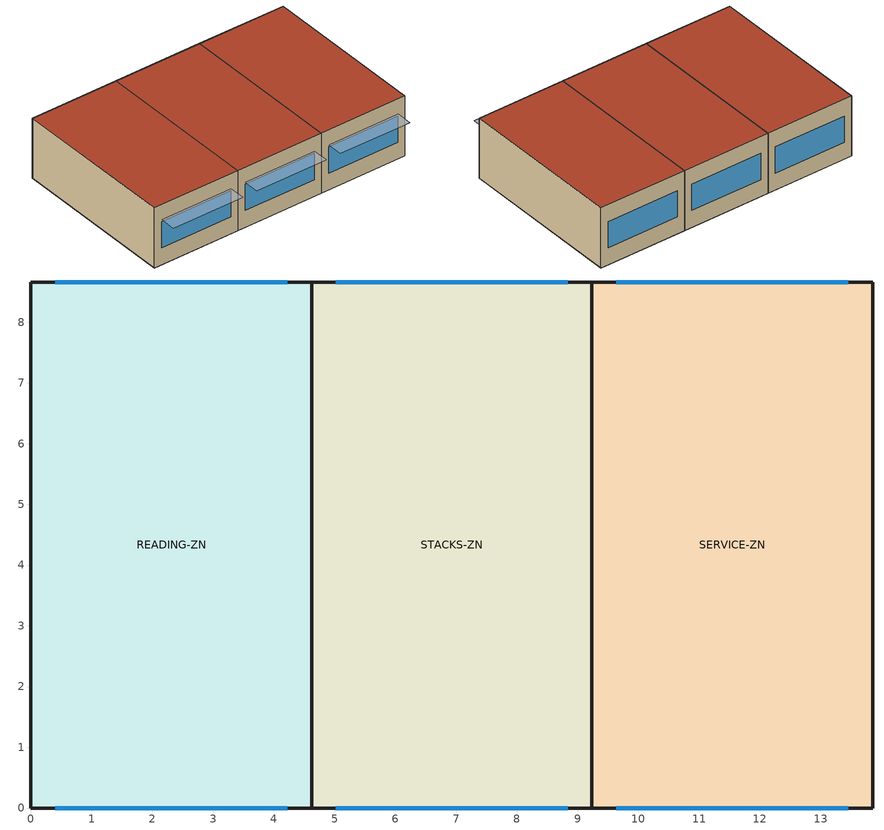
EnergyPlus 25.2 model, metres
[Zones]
READING-ZN
 floor ground (FLOOR-CONSTRUCTION): 0,0 4.62,0 4.62,8.66 0,8.66 z0
 wall outside (WALL-CONSTRUCTION): 4.62,0 0,0 0,8.66 4.62,8.66 4.62,0 z0:3.2
 window (WINDOW-CONSTRUCTION): 4.22,0 0.4,0 / 0.4,8.66 4.22,8.66 z0.9:2.3
 roof outside (ROOF-CONSTRUCTION): 0,8.66 4.62,8.66 4.62,0 0,0 z3.2
STACKS-ZN
 floor ground (FLOOR-CONSTRUCTION): 4.62,0 9.24,0 9.24,8.66 4.62,8.66 z0
 wall outside (WALL-CONSTRUCTION): 9.24,0 4.62,0 4.62,8.66 9.24,8.66 9.24,0 z0:3.2
 window (WINDOW-CONSTRUCTION): 8.84,0 5.02,0 / 5.02,8.66 8.84,8.66 z0.9:2.3
 roof outside (ROOF-CONSTRUCTION): 4.62,8.66 9.24,8.66 9.24,0 4.62,0 z3.2
SERVICE-ZN
 floor ground (FLOOR-CONSTRUCTION): 9.24,0 13.86,0 13.86,8.66 9.24,8.66 z0
 wall outside (WALL-CONSTRUCTION): 13.86,0 9.24,0 9.24,8.66 13.86,8.66 13.86,0 z0:3.2
 window (WINDOW-CONSTRUCTION): 13.46,0 9.64,0 / 9.64,8.66 13.46,8.66 z0.9:2.3
 roof outside (ROOF-CONSTRUCTION): 9.24,8.66 13.86,8.66 13.86,0 9.24,0 z3.2
shading: 0.4,-0.84 4.22,-0.84 4.22,0 0.4,0 z2.42; 5.02,-0.84 8.84,-0.84 8.84,0 5.02,0 z2.42; 9.64,-0.84 13.46,-0.84 13.46,0 9.64,0 z2.42
[Building]
quant-cli-openstudio-task-03-ubuntu: North Axis {deg}=0; Terrain=Suburbs; Loads Convergence Tolerance Value {W}=0.04; Temperature Convergence Tolerance Value {deltaC}=0.4; Solar Distribution=FullExterior; Maximum Number of Warmup Days=25; Minimum Number of Warmup Days=6
[Site:Location]
Synthetic Test USA: Latitude {deg}=39; Longitude {deg}=-104; Time Zone {hr}=-7; Elevation {m}=1600
[Material] Roughness=Rough; Thermal Absorptance=0.9; Solar Absorptance=0.7; Visible Absorptance=0.7
Name | Thickness {m} | Conductivity {W/m-K} | Density {kg/m3} | Specific Heat {J/kg-K}
WALL-MAT | 0.2025 | 0.045 | 1100 | 920
ROOF-MAT | 0.2508 | 0.038 | 900 | 900
FLOOR-MAT | 0.18 | 1.2 | 1600 | 800
[WindowMaterial:SimpleGlazingSystem]
LOW-E-GLASS: U-Factor {W/m2-K}=1.5; Solar Heat Gain Coefficient=0.3; Visible Transmittance=0.62
[Construction]
WALL-CONSTRUCTION: WALL-MAT
ROOF-CONSTRUCTION: ROOF-MAT
FLOOR-CONSTRUCTION: FLOOR-MAT
WINDOW-CONSTRUCTION: LOW-E-GLASS
[HVACTemplate:Thermostat]
ENGIWORLD-THERMOSTAT: Heating Setpoint Schedule=HEATING-SP; Cooling Setpoint Schedule=COOLING-SP
[Zone] Type=1; Multiplier=1; Ceiling Height {m}=3.2; Volume {m3}=autocalculate; Floor Area {m2}=autocalculate
READING-ZN; STACKS-ZN; SERVICE-ZN
[HVACTemplate:Zone:IdealLoadsAirSystem] Template Thermostat=ENGIWORLD-THERMOSTAT; System Availability Schedule=HVAC-AVAILABILITY
READING-ZN; STACKS-ZN; SERVICE-ZN
[People] Number of People Calculation Method=People/Area; People per Floor Area {person/m2}=0.03; Fraction Radiant=0.3; Sensible Heat Fraction=autocalculate; Activity Level Schedule=ACTIVITY-SCHEDULE
Name | Zone or ZoneList or Space or SpaceList | Number of People Schedule
READING-PEOPLE | READING | OCCUPANCY-SCHEDULE
STACKS-PEOPLE | STACKS | STACKS-LOAD-SCHEDULE
SERVICE-PEOPLE | SERVICE | SERVICE-LOAD-SCHEDULE
[Lights] Design Level Calculation Method=Watts/Area; Watts per Floor Area {W/m2}=5; Return Air Fraction=0; Fraction Radiant=0.42; Fraction Visible=0.18; Fraction Replaceable=1
Name | Zone or ZoneList or Space or SpaceList | Schedule
READING-LIGHTS | READING | OCCUPANCY-SCHEDULE
STACKS-LIGHTS | STACKS | STACKS-LOAD-SCHEDULE
SERVICE-LIGHTS | SERVICE | SERVICE-LOAD-SCHEDULE
[ElectricEquipment] Design Level Calculation Method=Watts/Area; Watts per Floor Area {W/m2}=3.4; Fraction Latent=0; Fraction Radiant=0.3; Fraction Lost=0.2
Name | Zone or ZoneList or Space or SpaceList | Schedule
READING-EQUIPMENT | READING | OCCUPANCY-SCHEDULE
STACKS-EQUIPMENT | STACKS | STACKS-LOAD-SCHEDULE
SERVICE-EQUIPMENT | SERVICE | SERVICE-LOAD-SCHEDULE
[ZoneInfiltration:DesignFlowRate] Schedule=ALWAYS-ON; Design Flow Rate Calculation Method=AirChanges/Hour; Air Changes per Hour {1/hr}=0.36; Constant Term Coefficient=1; Temperature Term Coefficient=0; Velocity Term Coefficient=0; Velocity Squared Term Coefficient=0
Name | Zone or ZoneList or Space or SpaceList
READING-INFILTRATION | READING
STACKS-INFILTRATION | STACKS
SERVICE-INFILTRATION | SERVICE
[Space]
Name | Zone
READING | READING-ZN
STACKS | STACKS-ZN
SERVICE | SERVICE-ZN
[Daylighting:Controls] Daylighting Method=SplitFlux; Availability Schedule=OCCUPANCY-SCHEDULE; Lighting Control Type=Continuous; Minimum Input Power Fraction for Continuous or ContinuousOff Dimming Control=0.3; Minimum Light Output Fraction for Continuous or ContinuousOff Dimming Control=0.2; Number of Stepped Control Steps=1; Probability Lighting will be Reset When Needed in Manual Stepped Control=1; Glare Calculation Azimuth Angle of View Direction Clockwise from Zone y-Axis {deg}=180; Maximum Allowable Discomfort Glare Index=22; Fraction of Lights Controlled by Reference Point 1=0.65; Illuminance Setpoint at Reference Point 1 {lux}=500
Name | Zone or Space | Glare Calculation Daylighting Reference Point | Daylighting Reference Point Name 1
READING-DAYLIGHT-CONTROLS | READING | READING-DAYLIGHT-REF | READING-DAYLIGHT-REF
STACKS-DAYLIGHT-CONTROLS | STACKS | STACKS-DAYLIGHT-REF | STACKS-DAYLIGHT-REF
SERVICE-DAYLIGHT-CONTROLS | SERVICE | SERVICE-DAYLIGHT-REF | SERVICE-DAYLIGHT-REF
[Schedule:Compact]
ALWAYS-ON: Through: 12/31, For: AllDays, Until: 24:00, 1
OCCUPANCY-SCHEDULE: Through: 12/31, For: AllDays, Until: 07:12, 0, Until: 16:48, 1, Until: 24:00, 0
STACKS-LOAD-SCHEDULE: Through: 12/31, For: AllDays, Until: 07:12, 0, Until: 16:48, 0.62, Until: 24:00, 0
SERVICE-LOAD-SCHEDULE: Through: 12/31, For: AllDays, Until: 07:12, 0, Until: 16:48, 0.48, Until: 24:00, 0
HVAC-AVAILABILITY: Through: 12/31, For: AllDays, Until: 04:48, 0, Until: 19:12, 1, Until: 24:00, 0
HEATING-SP: Through: 12/31, For: AllDays, Until: 07:12, 16, Until: 16:48, 19.5, Until: 24:00, 16
COOLING-SP: Through: 12/31, For: AllDays, Until: 07:12, 30, Until: 16:48, 25.5, Until: 24:00, 30
ACTIVITY-SCHEDULE: Through: 12/31, For: AllDays, Until: 24:00, 120
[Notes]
ENGIWORLD_OPTIMIZATION_METADATA_BEGIN
"case_id": "quant-cli-openstudio-task-03-ubuntu",
"design_variables": {
"cooling_setpoint_c": 25.5,
"daylight_control_fraction": 0.65,
"economizer_fraction": 0.2,
"equipment_w_per_m2": 3.4,
"exterior_wall_area_m2": 168.0,
"floor_area_m2": 120.0,
"heating_setpoint_c": 19.5,
"hvac_availability_fraction": 0.6,
"infiltration_ach": 0.36,
"lighting_w_per_m2": 5.0,
"occupied_hours_fraction": 0.4,
"orientation_deg": 0.0,
"people_density_m2": 0.03,
"precool_hours": 0.0,
"roof_r_value_m2k_w": 6.6,
"shade_ratio": 0.6,
"space_count": 3,
"thermal_mass_level": 0.35,
"thermal_zone_count": 3,
"ventilation_lps_per_person": 8.0,
"wall_r_value_m2k_w": 4.5,
"window_area_m2": 31.92,
"window_shgc": 0.3,
"window_u_value_w_m2k": 1.5,
"model_quantities": {
"exterior_wall_area_m2": 168.0,
"floor_area_m2": 120.0,
"space_count": 3,
"thermal_zone_count": 3,
"window_area_m2": 31.92,
"role": "reference_optimized_design",
"space_names": [
"thermal_zone_names": [
"source_baseline_sha256": "a804aca0f751328b97138b812c650a88b726e995c62a69b255de614144138a95",
"constraints_sha256": "ad84573d75c65e9a77be28e66979896dfeaaccad2ebd0c762b9f8fba583a21a2",
"weather_sha256": "186ac03010a542b09ed5df077b0dfa860f080a3684fc00a817a5738c3cfeaa8c"
ENGIWORLD_OPTIMIZATION_METADATA_END
